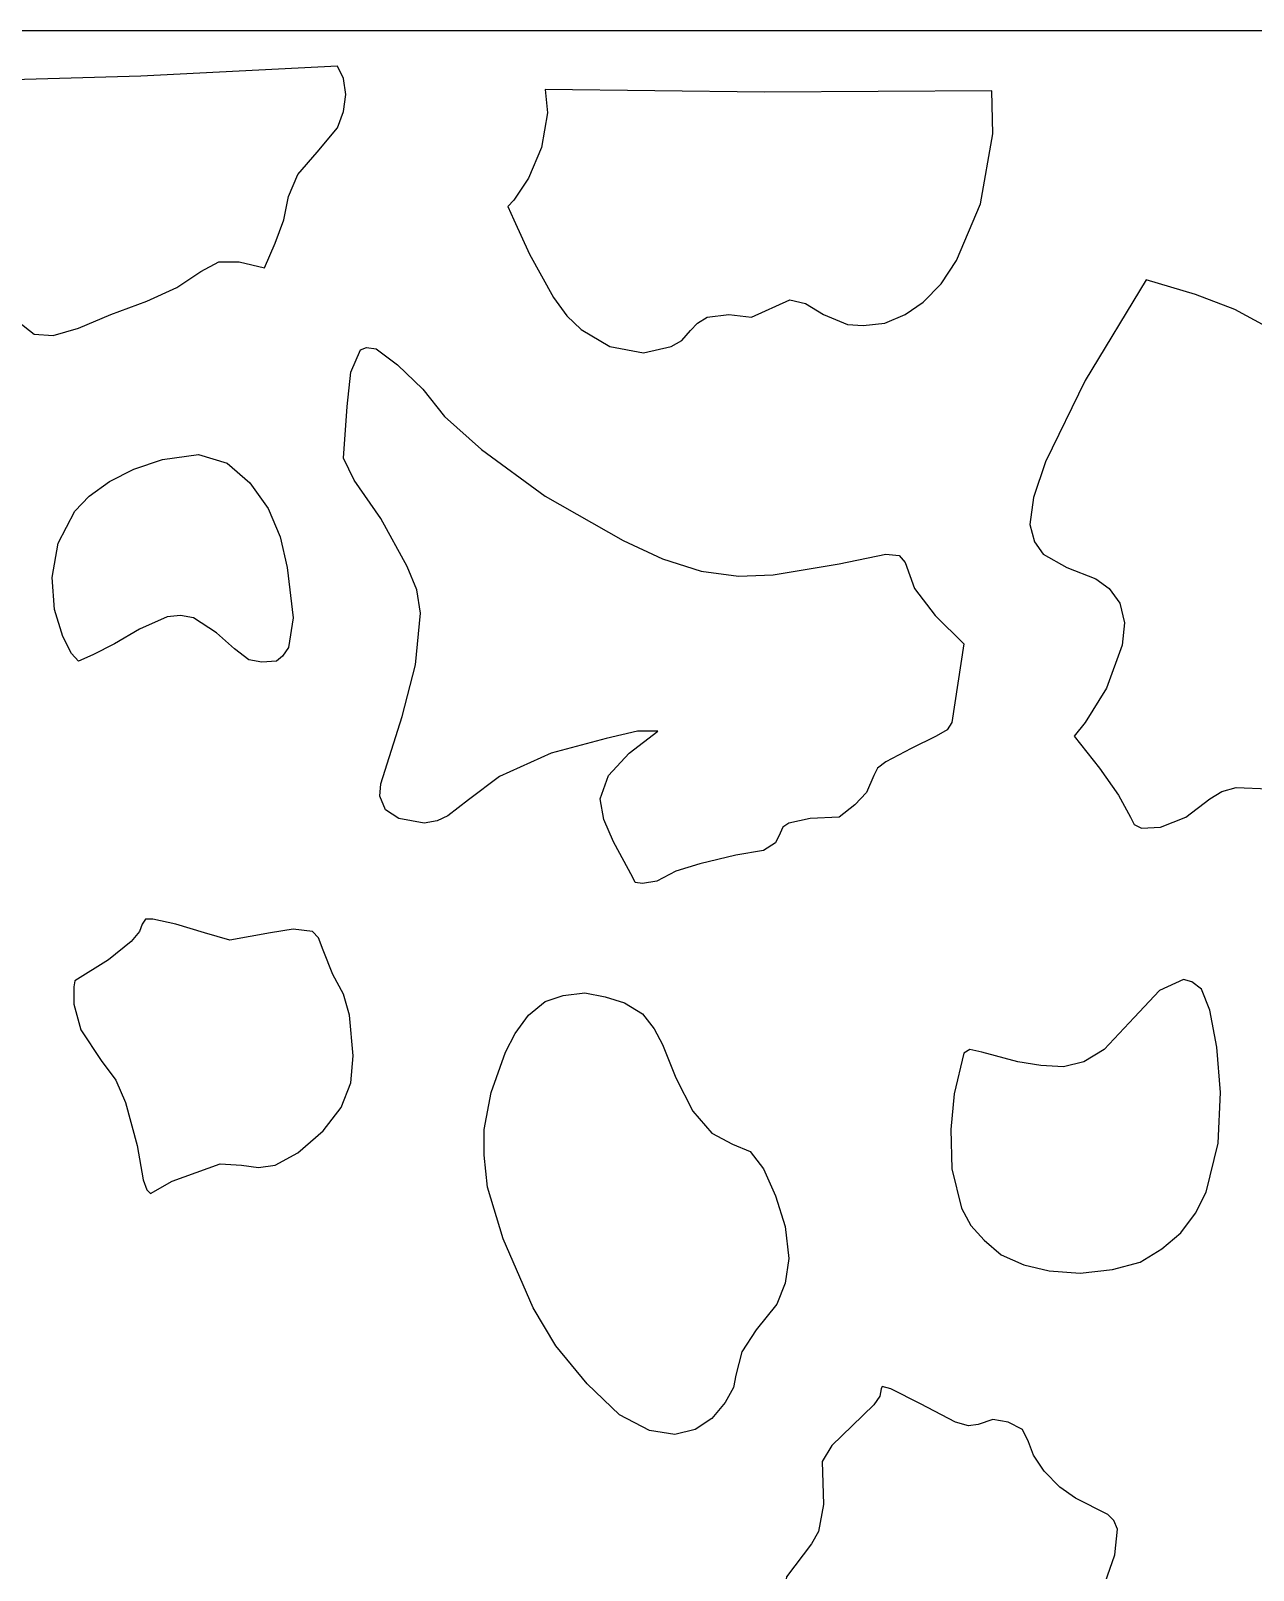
# Model space of a CAD drawing. Header units: centimetres. Extents: x -9.5 to 4.7, y -9.1 to 10.1.
# Drawn here: x 0.048 to 2.45, y 7.094 to 10.119 of the extents above; entities that cross this region are included whole.
import ezdxf

# ---------------------------------------------------------------- set-up
doc = ezdxf.new("R2010")
doc.units = ezdxf.units.CM
doc.header["$MEASUREMENT"] = 0
doc.layers.add('layer 1', color=7, linetype='Continuous')

msp = doc.modelspace()

# ---------------------------------------------------------------- linework, layer by layer
at = {"layer": 'layer 1', "color": 142}
for points, knots in [([(4.65826, -9.10151), (4.65826, -9.10151), (-1.74878, -9.10249), (-1.74878, -9.10249), (-1.74878, -9.10249), (-1.74878, -9.10249), (-1.74878, 10.11864), (-1.74878, 10.11864), (-1.74878, 10.11864), (-1.74878, 10.11864), (4.65826, 10.11864), (4.65826, 10.11864), (4.65826, 10.11864), (4.65826, 10.11864), (4.65826, -9.10151), (4.65826, -9.10151)], [0, 0, 0, 0, 0.2, 0.2, 0.2, 0.2, 0.4, 0.4, 0.4, 0.4, 0.6, 0.6, 0.6, 0.6, 1, 1, 1, 1]), ([(0.65102, 10.04913), (0.65102, 10.04913), (0.66276, 10.0249), (0.66276, 10.0249), (0.66276, 10.0249), (0.66276, 10.0249), (0.66739, 9.99339), (0.66739, 9.99339), (0.66739, 9.99339), (0.66739, 9.99339), (0.66276, 9.95972), (0.66276, 9.95972), (0.66276, 9.95972), (0.66276, 9.95972), (0.65102, 9.92821), (0.65102, 9.92821), (0.65102, 9.92821), (0.65102, 9.92821), (0.61079, 9.87996), (0.61079, 9.87996), (0.61079, 9.87996), (0.61079, 9.87996), (0.57306, 9.83643), (0.57306, 9.83643), (0.57306, 9.83643), (0.57306, 9.83643), (0.5542, 9.79291), (0.5542, 9.79291), (0.5542, 9.79291), (0.5542, 9.79291), (0.54494, 9.74702), (0.54494, 9.74702), (0.54494, 9.74702), (0.54494, 9.74702), (0.52821, 9.70114), (0.52821, 9.70114), (0.52821, 9.70114), (0.52821, 9.70114), (0.50721, 9.65289), (0.50721, 9.65289), (0.50721, 9.65289), (0.50721, 9.65289), (0.45774, 9.6649), (0.45774, 9.6649), (0.45774, 9.6649), (0.45774, 9.6649), (0.41751, 9.6649), (0.41751, 9.6649), (0.41751, 9.6649), (0.41751, 9.6649), (0.38228, 9.6456), (0.38228, 9.6456), (0.38228, 9.6456), (0.38228, 9.6456), (0.33494, 9.61409), (0.33494, 9.61409), (0.33494, 9.61409), (0.33494, 9.61409), (0.2762, 9.5875), (0.2762, 9.5875), (0.2762, 9.5875), (0.2762, 9.5875), (0.20537, 9.56092), (0.20537, 9.56092), (0.20537, 9.56092), (0.20537, 9.56092), (0.14166, 9.53433), (0.14166, 9.53433), (0.14166, 9.53433), (0.14166, 9.53433), (0.09218, 9.51995), (0.09218, 9.51995), (0.09218, 9.51995), (0.09218, 9.51995), (0.05445, 9.52232), (0.05445, 9.52232), (0.05445, 9.52232), (0.05445, 9.52232), (0.02384, 9.54654), (0.02384, 9.54654), (0.02384, 9.54654), (0.02384, 9.54654), (-0.00428, 9.58041), (-0.00428, 9.58041), (-0.00428, 9.58041), (-0.00428, 9.58041), (-0.02564, 9.61901), (-0.02564, 9.61901), (-0.02564, 9.61901), (-0.02564, 9.61901), (-0.03489, 9.65761), (-0.03489, 9.65761), (-0.03489, 9.65761), (-0.03489, 9.65761), (-0.05625, 10.01998), (-0.05625, 10.01998), (-0.05625, 10.01998), (-0.05625, 10.01998), (0.2641, 10.02963), (0.2641, 10.02963), (0.2641, 10.02963), (0.2641, 10.02963), (0.65102, 10.04913), (0.65102, 10.04913)], [0, 0, 0, 0, 0.037037, 0.037037, 0.037037, 0.037037, 0.0740741, 0.0740741, 0.0740741, 0.0740741, 0.1111111, 0.1111111, 0.1111111, 0.1111111, 0.1481481, 0.1481481, 0.1481481, 0.1481481, 0.1851852, 0.1851852, 0.1851852, 0.1851852, 0.2222222, 0.2222222, 0.2222222, 0.2222222, 0.2592593, 0.2592593, 0.2592593, 0.2592593, 0.2962963, 0.2962963, 0.2962963, 0.2962963, 0.3333333, 0.3333333, 0.3333333, 0.3333333, 0.3703704, 0.3703704, 0.3703704, 0.3703704, 0.4074074, 0.4074074, 0.4074074, 0.4074074, 0.4444444, 0.4444444, 0.4444444, 0.4444444, 0.4814815, 0.4814815, 0.4814815, 0.4814815, 0.5185185, 0.5185185, 0.5185185, 0.5185185, 0.5555556, 0.5555556, 0.5555556, 0.5555556, 0.5925926, 0.5925926, 0.5925926, 0.5925926, 0.6296296, 0.6296296, 0.6296296, 0.6296296, 0.6666667, 0.6666667, 0.6666667, 0.6666667, 0.7037037, 0.7037037, 0.7037037, 0.7037037, 0.7407407, 0.7407407, 0.7407407, 0.7407407, 0.7777778, 0.7777778, 0.7777778, 0.7777778, 0.8148148, 0.8148148, 0.8148148, 0.8148148, 0.8518519, 0.8518519, 0.8518519, 0.8518519, 0.8888889, 0.8888889, 0.8888889, 0.8888889, 0.9259259, 0.9259259, 0.9259259, 0.9259259, 1, 1, 1, 1]), ([(1.9367, 10.00088), (1.9367, 10.00088), (1.93812, 9.91619), (1.93812, 9.91619), (1.93812, 9.91619), (1.93812, 9.91619), (1.91427, 9.77853), (1.91427, 9.77853), (1.91427, 9.77853), (1.91427, 9.77853), (1.86729, 9.66726), (1.86729, 9.66726), (1.86729, 9.66726), (1.86729, 9.66726), (1.83667, 9.62138), (1.83667, 9.62138), (1.83667, 9.62138), (1.83667, 9.62138), (1.80144, 9.58514), (1.80144, 9.58514), (1.80144, 9.58514), (1.80144, 9.58514), (1.76584, 9.56092), (1.76584, 9.56092), (1.76584, 9.56092), (1.76584, 9.56092), (1.72598, 9.54418), (1.72598, 9.54418), (1.72598, 9.54418), (1.72598, 9.54418), (1.68326, 9.53925), (1.68326, 9.53925), (1.68326, 9.53925), (1.68326, 9.53925), (1.65265, 9.54162), (1.65265, 9.54162), (1.65265, 9.54162), (1.65265, 9.54162), (1.60567, 9.56092), (1.60567, 9.56092), (1.60567, 9.56092), (1.60567, 9.56092), (1.57043, 9.58278), (1.57043, 9.58278), (1.57043, 9.58278), (1.57043, 9.58278), (1.53946, 9.59006), (1.53946, 9.59006), (1.53946, 9.59006), (1.53946, 9.59006), (1.464, 9.55619), (1.464, 9.55619), (1.464, 9.55619), (1.464, 9.55619), (1.41951, 9.56092), (1.41951, 9.56092), (1.41951, 9.56092), (1.41951, 9.56092), (1.37679, 9.55619), (1.37679, 9.55619), (1.37679, 9.55619), (1.37679, 9.55619), (1.35793, 9.54418), (1.35793, 9.54418), (1.35793, 9.54418), (1.35793, 9.54418), (1.34404, 9.5296), (1.34404, 9.5296), (1.34404, 9.5296), (1.34404, 9.5296), (1.32731, 9.5103), (1.32731, 9.5103), (1.32731, 9.5103), (1.32731, 9.5103), (1.30631, 9.49809), (1.30631, 9.49809), (1.30631, 9.49809), (1.30631, 9.49809), (1.25185, 9.48608), (1.25185, 9.48608), (1.25185, 9.48608), (1.25185, 9.48608), (1.186, 9.49809), (1.186, 9.49809), (1.186, 9.49809), (1.186, 9.49809), (1.12941, 9.53197), (1.12941, 9.53197), (1.12941, 9.53197), (1.12941, 9.53197), (1.10129, 9.55855), (1.10129, 9.55855), (1.10129, 9.55855), (1.10129, 9.55855), (1.0753, 9.59479), (1.0753, 9.59479), (1.0753, 9.59479), (1.0753, 9.59479), (1.02796, 9.67947), (1.02796, 9.67947), (1.02796, 9.67947), (1.02796, 9.67947), (0.99735, 9.74702), (0.99735, 9.74702), (0.99735, 9.74702), (0.99735, 9.74702), (0.98561, 9.77361), (0.98561, 9.77361), (0.98561, 9.77361), (0.98561, 9.77361), (0.99735, 9.78562), (0.99735, 9.78562), (0.99735, 9.78562), (0.99735, 9.78562), (1.02583, 9.82915), (1.02583, 9.82915), (1.02583, 9.82915), (1.02583, 9.82915), (1.05181, 9.88961), (1.05181, 9.88961), (1.05181, 9.88961), (1.05181, 9.88961), (1.06356, 9.95716), (1.06356, 9.95716), (1.06356, 9.95716), (1.06356, 9.95716), (1.05858, 10.00304), (1.05858, 10.00304), (1.05858, 10.00304), (1.05858, 10.00304), (1.48963, 9.99792), (1.48963, 9.99792), (1.48963, 9.99792), (1.48963, 9.99792), (1.9367, 10.00088), (1.9367, 10.00088)], [0, 0, 0, 0, 0.0285714, 0.0285714, 0.0285714, 0.0285714, 0.0571429, 0.0571429, 0.0571429, 0.0571429, 0.0857143, 0.0857143, 0.0857143, 0.0857143, 0.1142857, 0.1142857, 0.1142857, 0.1142857, 0.1428571, 0.1428571, 0.1428571, 0.1428571, 0.1714286, 0.1714286, 0.1714286, 0.1714286, 0.2, 0.2, 0.2, 0.2, 0.2285714, 0.2285714, 0.2285714, 0.2285714, 0.2571429, 0.2571429, 0.2571429, 0.2571429, 0.2857143, 0.2857143, 0.2857143, 0.2857143, 0.3142857, 0.3142857, 0.3142857, 0.3142857, 0.3428571, 0.3428571, 0.3428571, 0.3428571, 0.3714286, 0.3714286, 0.3714286, 0.3714286, 0.4, 0.4, 0.4, 0.4, 0.4285714, 0.4285714, 0.4285714, 0.4285714, 0.4571429, 0.4571429, 0.4571429, 0.4571429, 0.4857143, 0.4857143, 0.4857143, 0.4857143, 0.5142857, 0.5142857, 0.5142857, 0.5142857, 0.5428571, 0.5428571, 0.5428571, 0.5428571, 0.5714286, 0.5714286, 0.5714286, 0.5714286, 0.6, 0.6, 0.6, 0.6, 0.6285714, 0.6285714, 0.6285714, 0.6285714, 0.6571429, 0.6571429, 0.6571429, 0.6571429, 0.6857143, 0.6857143, 0.6857143, 0.6857143, 0.7142857, 0.7142857, 0.7142857, 0.7142857, 0.7428571, 0.7428571, 0.7428571, 0.7428571, 0.7714286, 0.7714286, 0.7714286, 0.7714286, 0.8, 0.8, 0.8, 0.8, 0.8285714, 0.8285714, 0.8285714, 0.8285714, 0.8571429, 0.8571429, 0.8571429, 0.8571429, 0.8857143, 0.8857143, 0.8857143, 0.8857143, 0.9142857, 0.9142857, 0.9142857, 0.9142857, 0.9428571, 0.9428571, 0.9428571, 0.9428571, 1, 1, 1, 1]), ([(2.18799, 8.99374), (2.18799, 8.99374), (2.16664, 9.02269), (2.16664, 9.02269), (2.16664, 9.02269), (2.16664, 9.02269), (2.14065, 9.04199), (2.14065, 9.04199), (2.14065, 9.04199), (2.14065, 9.04199), (2.08406, 9.06385), (2.08406, 9.06385), (2.08406, 9.06385), (2.08406, 9.06385), (2.03707, 9.09043), (2.03707, 9.09043), (2.03707, 9.09043), (2.03707, 9.09043), (2.02034, 9.11446), (2.02034, 9.11446), (2.02034, 9.11446), (2.02034, 9.11446), (2.01109, 9.14833), (2.01109, 9.14833), (2.01109, 9.14833), (2.01109, 9.14833), (2.01821, 9.2015), (2.01821, 9.2015), (2.01821, 9.2015), (2.01821, 9.2015), (2.0417, 9.27161), (2.0417, 9.27161), (2.0417, 9.27161), (2.0417, 9.27161), (2.11965, 9.43113), (2.11965, 9.43113), (2.11965, 9.43113), (2.11965, 9.43113), (2.23961, 9.62925), (2.23961, 9.62925), (2.23961, 9.62925), (2.23961, 9.62925), (2.33642, 9.60011), (2.33642, 9.60011), (2.33642, 9.60011), (2.33642, 9.60011), (2.41402, 9.57116), (2.41402, 9.57116), (2.41402, 9.57116), (2.41402, 9.57116), (2.4756, 9.53728), (2.4756, 9.53728), (2.4756, 9.53728), (2.4756, 9.53728), (2.51333, 9.49868), (2.51333, 9.49868), (2.51333, 9.49868), (2.51333, 9.49868), (2.5532, 9.4528), (2.5532, 9.4528), (2.5532, 9.4528), (2.5532, 9.4528), (2.58167, 9.39234), (2.58167, 9.39234), (2.58167, 9.39234), (2.58167, 9.39234), (2.59093, 9.32479), (2.59093, 9.32479), (2.59093, 9.32479), (2.59093, 9.32479), (2.59093, 8.98881), (2.59093, 8.98881), (2.59093, 8.98881), (2.59093, 8.98881), (2.59093, 8.9189), (2.59093, 8.9189), (2.59093, 8.9189), (2.59093, 8.9189), (2.58381, 8.86573), (2.58381, 8.86573), (2.58381, 8.86573), (2.58381, 8.86573), (2.56494, 8.83185), (2.56494, 8.83185), (2.56494, 8.83185), (2.56494, 8.83185), (2.5532, 8.82457), (2.5532, 8.82457), (2.5532, 8.82457), (2.5532, 8.82457), (2.53682, 8.82457), (2.53682, 8.82457), (2.53682, 8.82457), (2.53682, 8.82457), (2.51084, 8.82949), (2.51084, 8.82949), (2.51084, 8.82949), (2.51084, 8.82949), (2.52009, 8.81748), (2.52009, 8.81748), (2.52009, 8.81748), (2.52009, 8.81748), (2.5297, 8.77868), (2.5297, 8.77868), (2.5297, 8.77868), (2.5297, 8.77868), (2.54857, 8.72807), (2.54857, 8.72807), (2.54857, 8.72807), (2.54857, 8.72807), (2.57669, 8.67726), (2.57669, 8.67726), (2.57669, 8.67726), (2.57669, 8.67726), (2.59804, 8.63373), (2.59804, 8.63373), (2.59804, 8.63373), (2.59804, 8.63373), (2.59555, 8.61916), (2.59555, 8.61916), (2.59555, 8.61916), (2.59555, 8.61916), (2.58167, 8.61443), (2.58167, 8.61443), (2.58167, 8.61443), (2.58167, 8.61443), (2.53682, 8.61916), (2.53682, 8.61916), (2.53682, 8.61916), (2.53682, 8.61916), (2.48023, 8.62901), (2.48023, 8.62901), (2.48023, 8.62901), (2.48023, 8.62901), (2.41651, 8.63137), (2.41651, 8.63137), (2.41651, 8.63137), (2.41651, 8.63137), (2.38839, 8.62408), (2.38839, 8.62408), (2.38839, 8.62408), (2.38839, 8.62408), (2.36454, 8.60951), (2.36454, 8.60951), (2.36454, 8.60951), (2.36454, 8.60951), (2.31756, 8.57327), (2.31756, 8.57327), (2.31756, 8.57327), (2.31756, 8.57327), (2.26808, 8.55397), (2.26808, 8.55397), (2.26808, 8.55397), (2.26808, 8.55397), (2.23035, 8.55161), (2.23035, 8.55161), (2.23035, 8.55161), (2.23035, 8.55161), (2.21611, 8.5589), (2.21611, 8.5589), (2.21611, 8.5589), (2.21611, 8.5589), (2.209, 8.57327), (2.209, 8.57327), (2.209, 8.57327), (2.209, 8.57327), (2.1855, 8.6168), (2.1855, 8.6168), (2.1855, 8.6168), (2.1855, 8.6168), (2.14777, 8.66997), (2.14777, 8.66997), (2.14777, 8.66997), (2.14777, 8.66997), (2.0983, 8.73279), (2.0983, 8.73279), (2.0983, 8.73279), (2.0983, 8.73279), (2.11965, 8.75938), (2.11965, 8.75938), (2.11965, 8.75938), (2.11965, 8.75938), (2.16201, 8.82713), (2.16201, 8.82713), (2.16201, 8.82713), (2.16201, 8.82713), (2.19262, 8.91161), (2.19262, 8.91161), (2.19262, 8.91161), (2.19262, 8.91161), (2.19725, 8.95514), (2.19725, 8.95514), (2.19725, 8.95514), (2.19725, 8.95514), (2.18799, 8.99374), (2.18799, 8.99374)], [0, 0, 0, 0, 0.02, 0.02, 0.02, 0.02, 0.04, 0.04, 0.04, 0.04, 0.06, 0.06, 0.06, 0.06, 0.08, 0.08, 0.08, 0.08, 0.1, 0.1, 0.1, 0.1, 0.12, 0.12, 0.12, 0.12, 0.14, 0.14, 0.14, 0.14, 0.16, 0.16, 0.16, 0.16, 0.18, 0.18, 0.18, 0.18, 0.2, 0.2, 0.2, 0.2, 0.22, 0.22, 0.22, 0.22, 0.24, 0.24, 0.24, 0.24, 0.26, 0.26, 0.26, 0.26, 0.28, 0.28, 0.28, 0.28, 0.3, 0.3, 0.3, 0.3, 0.32, 0.32, 0.32, 0.32, 0.34, 0.34, 0.34, 0.34, 0.36, 0.36, 0.36, 0.36, 0.38, 0.38, 0.38, 0.38, 0.4, 0.4, 0.4, 0.4, 0.42, 0.42, 0.42, 0.42, 0.44, 0.44, 0.44, 0.44, 0.46, 0.46, 0.46, 0.46, 0.48, 0.48, 0.48, 0.48, 0.5, 0.5, 0.5, 0.5, 0.52, 0.52, 0.52, 0.52, 0.54, 0.54, 0.54, 0.54, 0.56, 0.56, 0.56, 0.56, 0.58, 0.58, 0.58, 0.58, 0.6, 0.6, 0.6, 0.6, 0.62, 0.62, 0.62, 0.62, 0.64, 0.64, 0.64, 0.64, 0.66, 0.66, 0.66, 0.66, 0.68, 0.68, 0.68, 0.68, 0.7, 0.7, 0.7, 0.7, 0.72, 0.72, 0.72, 0.72, 0.74, 0.74, 0.74, 0.74, 0.76, 0.76, 0.76, 0.76, 0.78, 0.78, 0.78, 0.78, 0.8, 0.8, 0.8, 0.8, 0.82, 0.82, 0.82, 0.82, 0.84, 0.84, 0.84, 0.84, 0.86, 0.86, 0.86, 0.86, 0.88, 0.88, 0.88, 0.88, 0.9, 0.9, 0.9, 0.9, 0.92, 0.92, 0.92, 0.92, 0.94, 0.94, 0.94, 0.94, 0.96, 0.96, 0.96, 0.96, 1, 1, 1, 1]), ([(0.66276, 9.2789), (0.66276, 9.2789), (0.68376, 9.23538), (0.68376, 9.23538), (0.68376, 9.23538), (0.68376, 9.23538), (0.73573, 9.16054), (0.73573, 9.16054), (0.73573, 9.16054), (0.73573, 9.16054), (0.7877, 9.06621), (0.7877, 9.06621), (0.7877, 9.06621), (0.7877, 9.06621), (0.80656, 9.02032), (0.80656, 9.02032), (0.80656, 9.02032), (0.80656, 9.02032), (0.81368, 8.97444), (0.81368, 8.97444), (0.81368, 8.97444), (0.81368, 8.97444), (0.80407, 8.87301), (0.80407, 8.87301), (0.80407, 8.87301), (0.80407, 8.87301), (0.77809, 8.77139), (0.77809, 8.77139), (0.77809, 8.77139), (0.77809, 8.77139), (0.73573, 8.63866), (0.73573, 8.63866), (0.73573, 8.63866), (0.73573, 8.63866), (0.7336, 8.61443), (0.7336, 8.61443), (0.7336, 8.61443), (0.7336, 8.61443), (0.74534, 8.58785), (0.74534, 8.58785), (0.74534, 8.58785), (0.74534, 8.58785), (0.77097, 8.57091), (0.77097, 8.57091), (0.77097, 8.57091), (0.77097, 8.57091), (0.8208, 8.56126), (0.8208, 8.56126), (0.8208, 8.56126), (0.8208, 8.56126), (0.84643, 8.56618), (0.84643, 8.56618), (0.84643, 8.56618), (0.84643, 8.56618), (0.86779, 8.57583), (0.86779, 8.57583), (0.86779, 8.57583), (0.86779, 8.57583), (0.90801, 8.60715), (0.90801, 8.60715), (0.90801, 8.60715), (0.90801, 8.60715), (0.96923, 8.65303), (0.96923, 8.65303), (0.96923, 8.65303), (0.96923, 8.65303), (1.07068, 8.69892), (1.07068, 8.69892), (1.07068, 8.69892), (1.07068, 8.69892), (1.17889, 8.72807), (1.17889, 8.72807), (1.17889, 8.72807), (1.17889, 8.72807), (1.24011, 8.74244), (1.24011, 8.74244), (1.24011, 8.74244), (1.24011, 8.74244), (1.28033, 8.74244), (1.28033, 8.74244), (1.28033, 8.74244), (1.28033, 8.74244), (1.22373, 8.69892), (1.22373, 8.69892), (1.22373, 8.69892), (1.22373, 8.69892), (1.18351, 8.6554), (1.18351, 8.6554), (1.18351, 8.6554), (1.18351, 8.6554), (1.16714, 8.60951), (1.16714, 8.60951), (1.16714, 8.60951), (1.16714, 8.60951), (1.17426, 8.56855), (1.17426, 8.56855), (1.17426, 8.56855), (1.17426, 8.56855), (1.19312, 8.52502), (1.19312, 8.52502), (1.19312, 8.52502), (1.19312, 8.52502), (1.23085, 8.45491), (1.23085, 8.45491), (1.23085, 8.45491), (1.23085, 8.45491), (1.23548, 8.44526), (1.23548, 8.44526), (1.23548, 8.44526), (1.23548, 8.44526), (1.24972, 8.4429), (1.24972, 8.4429), (1.24972, 8.4429), (1.24972, 8.4429), (1.27784, 8.44763), (1.27784, 8.44763), (1.27784, 8.44763), (1.27784, 8.44763), (1.31557, 8.46712), (1.31557, 8.46712), (1.31557, 8.46712), (1.31557, 8.46712), (1.36291, 8.4815), (1.36291, 8.4815), (1.36291, 8.4815), (1.36291, 8.4815), (1.43339, 8.49844), (1.43339, 8.49844), (1.43339, 8.49844), (1.43339, 8.49844), (1.48785, 8.50809), (1.48785, 8.50809), (1.48785, 8.50809), (1.48785, 8.50809), (1.51134, 8.52266), (1.51134, 8.52266), (1.51134, 8.52266), (1.51134, 8.52266), (1.52059, 8.54196), (1.52059, 8.54196), (1.52059, 8.54196), (1.52059, 8.54196), (1.52558, 8.55397), (1.52558, 8.55397), (1.52558, 8.55397), (1.52558, 8.55397), (1.53732, 8.56126), (1.53732, 8.56126), (1.53732, 8.56126), (1.53732, 8.56126), (1.57968, 8.57091), (1.57968, 8.57091), (1.57968, 8.57091), (1.57968, 8.57091), (1.63628, 8.57327), (1.63628, 8.57327), (1.63628, 8.57327), (1.63628, 8.57327), (1.66689, 8.5975), (1.66689, 8.5975), (1.66689, 8.5975), (1.66689, 8.5975), (1.69038, 8.62172), (1.69038, 8.62172), (1.69038, 8.62172), (1.69038, 8.62172), (1.70462, 8.6554), (1.70462, 8.6554), (1.70462, 8.6554), (1.70462, 8.6554), (1.71174, 8.66997), (1.71174, 8.66997), (1.71174, 8.66997), (1.71174, 8.66997), (1.72811, 8.68198), (1.72811, 8.68198), (1.72811, 8.68198), (1.72811, 8.68198), (1.77759, 8.70857), (1.77759, 8.70857), (1.77759, 8.70857), (1.77759, 8.70857), (1.82706, 8.73279), (1.82706, 8.73279), (1.82706, 8.73279), (1.82706, 8.73279), (1.84842, 8.74481), (1.84842, 8.74481), (1.84842, 8.74481), (1.84842, 8.74481), (1.85768, 8.75938), (1.85768, 8.75938), (1.85768, 8.75938), (1.85768, 8.75938), (1.88152, 8.91398), (1.88152, 8.91398), (1.88152, 8.91398), (1.88152, 8.91398), (1.82493, 8.96951), (1.82493, 8.96951), (1.82493, 8.96951), (1.82493, 8.96951), (1.78471, 9.02269), (1.78471, 9.02269), (1.78471, 9.02269), (1.78471, 9.02269), (1.76584, 9.0735), (1.76584, 9.0735), (1.76584, 9.0735), (1.76584, 9.0735), (1.7541, 9.08787), (1.7541, 9.08787), (1.7541, 9.08787), (1.7541, 9.08787), (1.72811, 9.09043), (1.72811, 9.09043), (1.72811, 9.09043), (1.72811, 9.09043), (1.63628, 9.07113), (1.63628, 9.07113), (1.63628, 9.07113), (1.63628, 9.07113), (1.50671, 9.04927), (1.50671, 9.04927), (1.50671, 9.04927), (1.50671, 9.04927), (1.43837, 9.04691), (1.43837, 9.04691), (1.43837, 9.04691), (1.43837, 9.04691), (1.36505, 9.05656), (1.36505, 9.05656), (1.36505, 9.05656), (1.36505, 9.05656), (1.28958, 9.08078), (1.28958, 9.08078), (1.28958, 9.08078), (1.28958, 9.08078), (1.21199, 9.11702), (1.21199, 9.11702), (1.21199, 9.11702), (1.21199, 9.11702), (1.05858, 9.20387), (1.05858, 9.20387), (1.05858, 9.20387), (1.05858, 9.20387), (0.93364, 9.29584), (0.93364, 9.29584), (0.93364, 9.29584), (0.93364, 9.29584), (0.86067, 9.36102), (0.86067, 9.36102), (0.86067, 9.36102), (0.86067, 9.36102), (0.81831, 9.4142), (0.81831, 9.4142), (0.81831, 9.4142), (0.81831, 9.4142), (0.76883, 9.46245), (0.76883, 9.46245), (0.76883, 9.46245), (0.76883, 9.46245), (0.72648, 9.49396), (0.72648, 9.49396), (0.72648, 9.49396), (0.72648, 9.49396), (0.70761, 9.49632), (0.70761, 9.49632), (0.70761, 9.49632), (0.70761, 9.49632), (0.69587, 9.4914), (0.69587, 9.4914), (0.69587, 9.4914), (0.69587, 9.4914), (0.677, 9.44787), (0.677, 9.44787), (0.677, 9.44787), (0.677, 9.44787), (0.66988, 9.38032), (0.66988, 9.38032), (0.66988, 9.38032), (0.66988, 9.38032), (0.66276, 9.2789), (0.66276, 9.2789)], [0, 0, 0, 0, 0.0138889, 0.0138889, 0.0138889, 0.0138889, 0.0277778, 0.0277778, 0.0277778, 0.0277778, 0.0416667, 0.0416667, 0.0416667, 0.0416667, 0.0555556, 0.0555556, 0.0555556, 0.0555556, 0.0694444, 0.0694444, 0.0694444, 0.0694444, 0.0833333, 0.0833333, 0.0833333, 0.0833333, 0.0972222, 0.0972222, 0.0972222, 0.0972222, 0.1111111, 0.1111111, 0.1111111, 0.1111111, 0.125, 0.125, 0.125, 0.125, 0.1388889, 0.1388889, 0.1388889, 0.1388889, 0.1527778, 0.1527778, 0.1527778, 0.1527778, 0.1666667, 0.1666667, 0.1666667, 0.1666667, 0.1805556, 0.1805556, 0.1805556, 0.1805556, 0.1944444, 0.1944444, 0.1944444, 0.1944444, 0.2083333, 0.2083333, 0.2083333, 0.2083333, 0.2222222, 0.2222222, 0.2222222, 0.2222222, 0.2361111, 0.2361111, 0.2361111, 0.2361111, 0.25, 0.25, 0.25, 0.25, 0.2638889, 0.2638889, 0.2638889, 0.2638889, 0.2777778, 0.2777778, 0.2777778, 0.2777778, 0.2916667, 0.2916667, 0.2916667, 0.2916667, 0.3055556, 0.3055556, 0.3055556, 0.3055556, 0.3194444, 0.3194444, 0.3194444, 0.3194444, 0.3333333, 0.3333333, 0.3333333, 0.3333333, 0.3472222, 0.3472222, 0.3472222, 0.3472222, 0.3611111, 0.3611111, 0.3611111, 0.3611111, 0.375, 0.375, 0.375, 0.375, 0.3888889, 0.3888889, 0.3888889, 0.3888889, 0.4027778, 0.4027778, 0.4027778, 0.4027778, 0.4166667, 0.4166667, 0.4166667, 0.4166667, 0.4305556, 0.4305556, 0.4305556, 0.4305556, 0.4444444, 0.4444444, 0.4444444, 0.4444444, 0.4583333, 0.4583333, 0.4583333, 0.4583333, 0.4722222, 0.4722222, 0.4722222, 0.4722222, 0.4861111, 0.4861111, 0.4861111, 0.4861111, 0.5, 0.5, 0.5, 0.5, 0.5138889, 0.5138889, 0.5138889, 0.5138889, 0.5277778, 0.5277778, 0.5277778, 0.5277778, 0.5416667, 0.5416667, 0.5416667, 0.5416667, 0.5555556, 0.5555556, 0.5555556, 0.5555556, 0.5694444, 0.5694444, 0.5694444, 0.5694444, 0.5833333, 0.5833333, 0.5833333, 0.5833333, 0.5972222, 0.5972222, 0.5972222, 0.5972222, 0.6111111, 0.6111111, 0.6111111, 0.6111111, 0.625, 0.625, 0.625, 0.625, 0.6388889, 0.6388889, 0.6388889, 0.6388889, 0.6527778, 0.6527778, 0.6527778, 0.6527778, 0.6666667, 0.6666667, 0.6666667, 0.6666667, 0.6805556, 0.6805556, 0.6805556, 0.6805556, 0.6944444, 0.6944444, 0.6944444, 0.6944444, 0.7083333, 0.7083333, 0.7083333, 0.7083333, 0.7222222, 0.7222222, 0.7222222, 0.7222222, 0.7361111, 0.7361111, 0.7361111, 0.7361111, 0.75, 0.75, 0.75, 0.75, 0.7638889, 0.7638889, 0.7638889, 0.7638889, 0.7777778, 0.7777778, 0.7777778, 0.7777778, 0.7916667, 0.7916667, 0.7916667, 0.7916667, 0.8055556, 0.8055556, 0.8055556, 0.8055556, 0.8194444, 0.8194444, 0.8194444, 0.8194444, 0.8333333, 0.8333333, 0.8333333, 0.8333333, 0.8472222, 0.8472222, 0.8472222, 0.8472222, 0.8611111, 0.8611111, 0.8611111, 0.8611111, 0.875, 0.875, 0.875, 0.875, 0.8888889, 0.8888889, 0.8888889, 0.8888889, 0.9027778, 0.9027778, 0.9027778, 0.9027778, 0.9166667, 0.9166667, 0.9166667, 0.9166667, 0.9305556, 0.9305556, 0.9305556, 0.9305556, 0.9444444, 0.9444444, 0.9444444, 0.9444444, 0.9583333, 0.9583333, 0.9583333, 0.9583333, 0.9722222, 0.9722222, 0.9722222, 0.9722222, 1, 1, 1, 1]), ([(0.14166, 8.8801), (0.14166, 8.8801), (0.17013, 8.89231), (0.17013, 8.89231), (0.17013, 8.89231), (0.17013, 8.89231), (0.21249, 8.91398), (0.21249, 8.91398), (0.21249, 8.91398), (0.21249, 8.91398), (0.26197, 8.94293), (0.26197, 8.94293), (0.26197, 8.94293), (0.26197, 8.94293), (0.31607, 8.96715), (0.31607, 8.96715), (0.31607, 8.96715), (0.31607, 8.96715), (0.34205, 8.96951), (0.34205, 8.96951), (0.34205, 8.96951), (0.34205, 8.96951), (0.36804, 8.96479), (0.36804, 8.96479), (0.36804, 8.96479), (0.36804, 8.96479), (0.41289, 8.93584), (0.41289, 8.93584), (0.41289, 8.93584), (0.41289, 8.93584), (0.44813, 8.90433), (0.44813, 8.90433), (0.44813, 8.90433), (0.44813, 8.90433), (0.4766, 8.88266), (0.4766, 8.88266), (0.4766, 8.88266), (0.4766, 8.88266), (0.50223, 8.87774), (0.50223, 8.87774), (0.50223, 8.87774), (0.50223, 8.87774), (0.53071, 8.8801), (0.53071, 8.8801), (0.53071, 8.8801), (0.53071, 8.8801), (0.54245, 8.88975), (0.54245, 8.88975), (0.54245, 8.88975), (0.54245, 8.88975), (0.5542, 8.90669), (0.5542, 8.90669), (0.5542, 8.90669), (0.5542, 8.90669), (0.56381, 8.96479), (0.56381, 8.96479), (0.56381, 8.96479), (0.56381, 8.96479), (0.55206, 9.06385), (0.55206, 9.06385), (0.55206, 9.06385), (0.55206, 9.06385), (0.53782, 9.12431), (0.53782, 9.12431), (0.53782, 9.12431), (0.53782, 9.12431), (0.51433, 9.17984), (0.51433, 9.17984), (0.51433, 9.17984), (0.51433, 9.17984), (0.47874, 9.23045), (0.47874, 9.23045), (0.47874, 9.23045), (0.47874, 9.23045), (0.43389, 9.26925), (0.43389, 9.26925), (0.43389, 9.26925), (0.43389, 9.26925), (0.37765, 9.28599), (0.37765, 9.28599), (0.37765, 9.28599), (0.37765, 9.28599), (0.30682, 9.27634), (0.30682, 9.27634), (0.30682, 9.27634), (0.30682, 9.27634), (0.25022, 9.25704), (0.25022, 9.25704), (0.25022, 9.25704), (0.25022, 9.25704), (0.20288, 9.23301), (0.20288, 9.23301), (0.20288, 9.23301), (0.20288, 9.23301), (0.16301, 9.20387), (0.16301, 9.20387), (0.16301, 9.20387), (0.16301, 9.20387), (0.13454, 9.17492), (0.13454, 9.17492), (0.13454, 9.17492), (0.13454, 9.17492), (0.10179, 9.11209), (0.10179, 9.11209), (0.10179, 9.11209), (0.10179, 9.11209), (0.09004, 9.04455), (0.09004, 9.04455), (0.09004, 9.04455), (0.09004, 9.04455), (0.09467, 8.98172), (0.09467, 8.98172), (0.09467, 8.98172), (0.09467, 8.98172), (0.11104, 8.92855), (0.11104, 8.92855), (0.11104, 8.92855), (0.11104, 8.92855), (0.12777, 8.89468), (0.12777, 8.89468), (0.12777, 8.89468), (0.12777, 8.89468), (0.14166, 8.8801), (0.14166, 8.8801)], [0, 0, 0, 0, 0.03125, 0.03125, 0.03125, 0.03125, 0.0625, 0.0625, 0.0625, 0.0625, 0.09375, 0.09375, 0.09375, 0.09375, 0.125, 0.125, 0.125, 0.125, 0.15625, 0.15625, 0.15625, 0.15625, 0.1875, 0.1875, 0.1875, 0.1875, 0.21875, 0.21875, 0.21875, 0.21875, 0.25, 0.25, 0.25, 0.25, 0.28125, 0.28125, 0.28125, 0.28125, 0.3125, 0.3125, 0.3125, 0.3125, 0.34375, 0.34375, 0.34375, 0.34375, 0.375, 0.375, 0.375, 0.375, 0.40625, 0.40625, 0.40625, 0.40625, 0.4375, 0.4375, 0.4375, 0.4375, 0.46875, 0.46875, 0.46875, 0.46875, 0.5, 0.5, 0.5, 0.5, 0.53125, 0.53125, 0.53125, 0.53125, 0.5625, 0.5625, 0.5625, 0.5625, 0.59375, 0.59375, 0.59375, 0.59375, 0.625, 0.625, 0.625, 0.625, 0.65625, 0.65625, 0.65625, 0.65625, 0.6875, 0.6875, 0.6875, 0.6875, 0.71875, 0.71875, 0.71875, 0.71875, 0.75, 0.75, 0.75, 0.75, 0.78125, 0.78125, 0.78125, 0.78125, 0.8125, 0.8125, 0.8125, 0.8125, 0.84375, 0.84375, 0.84375, 0.84375, 0.875, 0.875, 0.875, 0.875, 0.90625, 0.90625, 0.90625, 0.90625, 0.9375, 0.9375, 0.9375, 0.9375, 1, 1, 1, 1]), ([(0.28332, 7.83397), (0.28332, 7.83397), (0.2762, 7.84126), (0.2762, 7.84126), (0.2762, 7.84126), (0.2762, 7.84126), (0.26909, 7.86055), (0.26909, 7.86055), (0.26909, 7.86055), (0.26909, 7.86055), (0.25734, 7.9283), (0.25734, 7.9283), (0.25734, 7.9283), (0.25734, 7.9283), (0.23385, 8.01279), (0.23385, 8.01279), (0.23385, 8.01279), (0.23385, 8.01279), (0.21498, 8.05631), (0.21498, 8.05631), (0.21498, 8.05631), (0.21498, 8.05631), (0.18651, 8.09491), (0.18651, 8.09491), (0.18651, 8.09491), (0.18651, 8.09491), (0.14664, 8.15537), (0.14664, 8.15537), (0.14664, 8.15537), (0.14664, 8.15537), (0.1324, 8.20618), (0.1324, 8.20618), (0.1324, 8.20618), (0.1324, 8.20618), (0.1324, 8.23986), (0.1324, 8.23986), (0.1324, 8.23986), (0.1324, 8.23986), (0.13454, 8.25207), (0.13454, 8.25207), (0.13454, 8.25207), (0.13454, 8.25207), (0.20074, 8.29303), (0.20074, 8.29303), (0.20074, 8.29303), (0.20074, 8.29303), (0.24559, 8.32927), (0.24559, 8.32927), (0.24559, 8.32927), (0.24559, 8.32927), (0.26197, 8.34857), (0.26197, 8.34857), (0.26197, 8.34857), (0.26197, 8.34857), (0.26659, 8.36314), (0.26659, 8.36314), (0.26659, 8.36314), (0.26659, 8.36314), (0.27371, 8.37279), (0.27371, 8.37279), (0.27371, 8.37279), (0.27371, 8.37279), (0.28795, 8.37279), (0.28795, 8.37279), (0.28795, 8.37279), (0.28795, 8.37279), (0.3328, 8.36314), (0.3328, 8.36314), (0.3328, 8.36314), (0.3328, 8.36314), (0.3894, 8.3462), (0.3894, 8.3462), (0.3894, 8.3462), (0.3894, 8.3462), (0.43887, 8.33183), (0.43887, 8.33183), (0.43887, 8.33183), (0.43887, 8.33183), (0.51896, 8.3462), (0.51896, 8.3462), (0.51896, 8.3462), (0.51896, 8.3462), (0.56381, 8.35349), (0.56381, 8.35349), (0.56381, 8.35349), (0.56381, 8.35349), (0.60154, 8.34857), (0.60154, 8.34857), (0.60154, 8.34857), (0.60154, 8.34857), (0.61329, 8.33655), (0.61329, 8.33655), (0.61329, 8.33655), (0.61329, 8.33655), (0.62254, 8.31233), (0.62254, 8.31233), (0.62254, 8.31233), (0.62254, 8.31233), (0.64141, 8.26408), (0.64141, 8.26408), (0.64141, 8.26408), (0.64141, 8.26408), (0.66276, 8.22548), (0.66276, 8.22548), (0.66276, 8.22548), (0.66276, 8.22548), (0.67451, 8.18432), (0.67451, 8.18432), (0.67451, 8.18432), (0.67451, 8.18432), (0.68163, 8.10456), (0.68163, 8.10456), (0.68163, 8.10456), (0.68163, 8.10456), (0.677, 8.05139), (0.677, 8.05139), (0.677, 8.05139), (0.677, 8.05139), (0.65813, 8.00314), (0.65813, 8.00314), (0.65813, 8.00314), (0.65813, 8.00314), (0.62254, 7.95725), (0.62254, 7.95725), (0.62254, 7.95725), (0.62254, 7.95725), (0.57306, 7.91373), (0.57306, 7.91373), (0.57306, 7.91373), (0.57306, 7.91373), (0.52821, 7.8897), (0.52821, 7.8897), (0.52821, 7.8897), (0.52821, 7.8897), (0.49547, 7.88478), (0.49547, 7.88478), (0.49547, 7.88478), (0.49547, 7.88478), (0.46236, 7.8897), (0.46236, 7.8897), (0.46236, 7.8897), (0.46236, 7.8897), (0.42001, 7.89206), (0.42001, 7.89206), (0.42001, 7.89206), (0.42001, 7.89206), (0.32568, 7.85819), (0.32568, 7.85819), (0.32568, 7.85819), (0.32568, 7.85819), (0.28332, 7.83397), (0.28332, 7.83397)], [0, 0, 0, 0, 0.025641, 0.025641, 0.025641, 0.025641, 0.0512821, 0.0512821, 0.0512821, 0.0512821, 0.0769231, 0.0769231, 0.0769231, 0.0769231, 0.1025641, 0.1025641, 0.1025641, 0.1025641, 0.1282051, 0.1282051, 0.1282051, 0.1282051, 0.1538462, 0.1538462, 0.1538462, 0.1538462, 0.1794872, 0.1794872, 0.1794872, 0.1794872, 0.2051282, 0.2051282, 0.2051282, 0.2051282, 0.2307692, 0.2307692, 0.2307692, 0.2307692, 0.2564103, 0.2564103, 0.2564103, 0.2564103, 0.2820513, 0.2820513, 0.2820513, 0.2820513, 0.3076923, 0.3076923, 0.3076923, 0.3076923, 0.3333333, 0.3333333, 0.3333333, 0.3333333, 0.3589744, 0.3589744, 0.3589744, 0.3589744, 0.3846154, 0.3846154, 0.3846154, 0.3846154, 0.4102564, 0.4102564, 0.4102564, 0.4102564, 0.4358974, 0.4358974, 0.4358974, 0.4358974, 0.4615385, 0.4615385, 0.4615385, 0.4615385, 0.4871795, 0.4871795, 0.4871795, 0.4871795, 0.5128205, 0.5128205, 0.5128205, 0.5128205, 0.5384615, 0.5384615, 0.5384615, 0.5384615, 0.5641026, 0.5641026, 0.5641026, 0.5641026, 0.5897436, 0.5897436, 0.5897436, 0.5897436, 0.6153846, 0.6153846, 0.6153846, 0.6153846, 0.6410256, 0.6410256, 0.6410256, 0.6410256, 0.6666667, 0.6666667, 0.6666667, 0.6666667, 0.6923077, 0.6923077, 0.6923077, 0.6923077, 0.7179487, 0.7179487, 0.7179487, 0.7179487, 0.7435897, 0.7435897, 0.7435897, 0.7435897, 0.7692308, 0.7692308, 0.7692308, 0.7692308, 0.7948718, 0.7948718, 0.7948718, 0.7948718, 0.8205128, 0.8205128, 0.8205128, 0.8205128, 0.8461538, 0.8461538, 0.8461538, 0.8461538, 0.8717949, 0.8717949, 0.8717949, 0.8717949, 0.8974359, 0.8974359, 0.8974359, 0.8974359, 0.9230769, 0.9230769, 0.9230769, 0.9230769, 0.9487179, 0.9487179, 0.9487179, 0.9487179, 1, 1, 1, 1]), ([(1.88152, 8.10948), (1.88152, 8.10948), (1.89327, 8.11677), (1.89327, 8.11677), (1.89327, 8.11677), (1.89327, 8.11677), (1.91676, 8.11185), (1.91676, 8.11185), (1.91676, 8.11185), (1.91676, 8.11185), (1.9876, 8.09255), (1.9876, 8.09255), (1.9876, 8.09255), (1.9876, 8.09255), (2.03245, 8.08526), (2.03245, 8.08526), (2.03245, 8.08526), (2.03245, 8.08526), (2.07694, 8.0829), (2.07694, 8.0829), (2.07694, 8.0829), (2.07694, 8.0829), (2.11716, 8.09255), (2.11716, 8.09255), (2.11716, 8.09255), (2.11716, 8.09255), (2.15738, 8.11677), (2.15738, 8.11677), (2.15738, 8.11677), (2.15738, 8.11677), (2.21611, 8.17959), (2.21611, 8.17959), (2.21611, 8.17959), (2.21611, 8.17959), (2.26559, 8.23277), (2.26559, 8.23277), (2.26559, 8.23277), (2.26559, 8.23277), (2.31293, 8.25443), (2.31293, 8.25443), (2.31293, 8.25443), (2.31293, 8.25443), (2.32931, 8.24951), (2.32931, 8.24951), (2.32931, 8.24951), (2.32931, 8.24951), (2.34817, 8.23513), (2.34817, 8.23513), (2.34817, 8.23513), (2.34817, 8.23513), (2.36454, 8.19397), (2.36454, 8.19397), (2.36454, 8.19397), (2.36454, 8.19397), (2.37878, 8.1215), (2.37878, 8.1215), (2.37878, 8.1215), (2.37878, 8.1215), (2.3859, 8.03209), (2.3859, 8.03209), (2.3859, 8.03209), (2.3859, 8.03209), (2.38127, 7.93303), (2.38127, 7.93303), (2.38127, 7.93303), (2.38127, 7.93303), (2.35742, 7.83653), (2.35742, 7.83653), (2.35742, 7.83653), (2.35742, 7.83653), (2.33642, 7.79537), (2.33642, 7.79537), (2.33642, 7.79537), (2.33642, 7.79537), (2.30795, 7.75677), (2.30795, 7.75677), (2.30795, 7.75677), (2.30795, 7.75677), (2.27022, 7.72526), (2.27022, 7.72526), (2.27022, 7.72526), (2.27022, 7.72526), (2.22786, 7.69867), (2.22786, 7.69867), (2.22786, 7.69867), (2.22786, 7.69867), (2.17376, 7.6843), (2.17376, 7.6843), (2.17376, 7.6843), (2.17376, 7.6843), (2.11004, 7.67701), (2.11004, 7.67701), (2.11004, 7.67701), (2.11004, 7.67701), (2.04882, 7.68174), (2.04882, 7.68174), (2.04882, 7.68174), (2.04882, 7.68174), (1.99934, 7.69395), (1.99934, 7.69395), (1.99934, 7.69395), (1.99934, 7.69395), (1.95449, 7.71325), (1.95449, 7.71325), (1.95449, 7.71325), (1.95449, 7.71325), (1.92139, 7.74219), (1.92139, 7.74219), (1.92139, 7.74219), (1.92139, 7.74219), (1.89541, 7.77115), (1.89541, 7.77115), (1.89541, 7.77115), (1.89541, 7.77115), (1.87654, 7.80502), (1.87654, 7.80502), (1.87654, 7.80502), (1.87654, 7.80502), (1.85768, 7.88242), (1.85768, 7.88242), (1.85768, 7.88242), (1.85768, 7.88242), (1.85554, 7.95961), (1.85554, 7.95961), (1.85554, 7.95961), (1.85554, 7.95961), (1.86266, 8.02972), (1.86266, 8.02972), (1.86266, 8.02972), (1.86266, 8.02972), (1.88152, 8.10948), (1.88152, 8.10948)], [0, 0, 0, 0, 0.0294118, 0.0294118, 0.0294118, 0.0294118, 0.0588235, 0.0588235, 0.0588235, 0.0588235, 0.0882353, 0.0882353, 0.0882353, 0.0882353, 0.1176471, 0.1176471, 0.1176471, 0.1176471, 0.1470588, 0.1470588, 0.1470588, 0.1470588, 0.1764706, 0.1764706, 0.1764706, 0.1764706, 0.2058824, 0.2058824, 0.2058824, 0.2058824, 0.2352941, 0.2352941, 0.2352941, 0.2352941, 0.2647059, 0.2647059, 0.2647059, 0.2647059, 0.2941176, 0.2941176, 0.2941176, 0.2941176, 0.3235294, 0.3235294, 0.3235294, 0.3235294, 0.3529412, 0.3529412, 0.3529412, 0.3529412, 0.3823529, 0.3823529, 0.3823529, 0.3823529, 0.4117647, 0.4117647, 0.4117647, 0.4117647, 0.4411765, 0.4411765, 0.4411765, 0.4411765, 0.4705882, 0.4705882, 0.4705882, 0.4705882, 0.5, 0.5, 0.5, 0.5, 0.5294118, 0.5294118, 0.5294118, 0.5294118, 0.5588235, 0.5588235, 0.5588235, 0.5588235, 0.5882353, 0.5882353, 0.5882353, 0.5882353, 0.6176471, 0.6176471, 0.6176471, 0.6176471, 0.6470588, 0.6470588, 0.6470588, 0.6470588, 0.6764706, 0.6764706, 0.6764706, 0.6764706, 0.7058824, 0.7058824, 0.7058824, 0.7058824, 0.7352941, 0.7352941, 0.7352941, 0.7352941, 0.7647059, 0.7647059, 0.7647059, 0.7647059, 0.7941176, 0.7941176, 0.7941176, 0.7941176, 0.8235294, 0.8235294, 0.8235294, 0.8235294, 0.8529412, 0.8529412, 0.8529412, 0.8529412, 0.8823529, 0.8823529, 0.8823529, 0.8823529, 0.9117647, 0.9117647, 0.9117647, 0.9117647, 0.9411765, 0.9411765, 0.9411765, 0.9411765, 1, 1, 1, 1]), ([(0.93862, 7.909), (0.93862, 7.909), (0.94574, 7.84618), (0.94574, 7.84618), (0.94574, 7.84618), (0.94574, 7.84618), (0.97635, 7.74456), (0.97635, 7.74456), (0.97635, 7.74456), (0.97635, 7.74456), (1.03508, 7.60926), (1.03508, 7.60926), (1.03508, 7.60926), (1.03508, 7.60926), (1.07993, 7.53443), (1.07993, 7.53443), (1.07993, 7.53443), (1.07993, 7.53443), (1.14115, 7.45959), (1.14115, 7.45959), (1.14115, 7.45959), (1.14115, 7.45959), (1.20487, 7.39913), (1.20487, 7.39913), (1.20487, 7.39913), (1.20487, 7.39913), (1.26396, 7.36782), (1.26396, 7.36782), (1.26396, 7.36782), (1.26396, 7.36782), (1.31343, 7.36053), (1.31343, 7.36053), (1.31343, 7.36053), (1.31343, 7.36053), (1.3533, 7.37018), (1.3533, 7.37018), (1.3533, 7.37018), (1.3533, 7.37018), (1.3864, 7.39184), (1.3864, 7.39184), (1.3864, 7.39184), (1.3864, 7.39184), (1.41239, 7.42335), (1.41239, 7.42335), (1.41239, 7.42335), (1.41239, 7.42335), (1.42876, 7.4523), (1.42876, 7.4523), (1.42876, 7.4523), (1.42876, 7.4523), (1.43339, 7.47653), (1.43339, 7.47653), (1.43339, 7.47653), (1.43339, 7.47653), (1.44549, 7.52241), (1.44549, 7.52241), (1.44549, 7.52241), (1.44549, 7.52241), (1.47361, 7.56594), (1.47361, 7.56594), (1.47361, 7.56594), (1.47361, 7.56594), (1.51383, 7.61655), (1.51383, 7.61655), (1.51383, 7.61655), (1.51383, 7.61655), (1.5302, 7.65771), (1.5302, 7.65771), (1.5302, 7.65771), (1.5302, 7.65771), (1.53732, 7.70596), (1.53732, 7.70596), (1.53732, 7.70596), (1.53732, 7.70596), (1.5302, 7.76878), (1.5302, 7.76878), (1.5302, 7.76878), (1.5302, 7.76878), (1.51134, 7.82924), (1.51134, 7.82924), (1.51134, 7.82924), (1.51134, 7.82924), (1.48785, 7.88242), (1.48785, 7.88242), (1.48785, 7.88242), (1.48785, 7.88242), (1.46186, 7.91609), (1.46186, 7.91609), (1.46186, 7.91609), (1.46186, 7.91609), (1.42662, 7.93066), (1.42662, 7.93066), (1.42662, 7.93066), (1.42662, 7.93066), (1.3864, 7.95233), (1.3864, 7.95233), (1.3864, 7.95233), (1.3864, 7.95233), (1.34867, 7.99585), (1.34867, 7.99585), (1.34867, 7.99585), (1.34867, 7.99585), (1.31557, 8.06123), (1.31557, 8.06123), (1.31557, 8.06123), (1.31557, 8.06123), (1.28958, 8.12642), (1.28958, 8.12642), (1.28958, 8.12642), (1.28958, 8.12642), (1.27321, 8.15773), (1.27321, 8.15773), (1.27321, 8.15773), (1.27321, 8.15773), (1.24972, 8.18668), (1.24972, 8.18668), (1.24972, 8.18668), (1.24972, 8.18668), (1.21448, 8.20854), (1.21448, 8.20854), (1.21448, 8.20854), (1.21448, 8.20854), (1.17675, 8.22056), (1.17675, 8.22056), (1.17675, 8.22056), (1.17675, 8.22056), (1.13653, 8.22784), (1.13653, 8.22784), (1.13653, 8.22784), (1.13653, 8.22784), (1.09417, 8.22312), (1.09417, 8.22312), (1.09417, 8.22312), (1.09417, 8.22312), (1.05858, 8.21091), (1.05858, 8.21091), (1.05858, 8.21091), (1.05858, 8.21091), (1.02583, 8.18432), (1.02583, 8.18432), (1.02583, 8.18432), (1.02583, 8.18432), (0.99984, 8.14808), (0.99984, 8.14808), (0.99984, 8.14808), (0.99984, 8.14808), (0.98098, 8.11185), (0.98098, 8.11185), (0.98098, 8.11185), (0.98098, 8.11185), (0.9525, 8.03209), (0.9525, 8.03209), (0.9525, 8.03209), (0.9525, 8.03209), (0.93862, 7.95961), (0.93862, 7.95961), (0.93862, 7.95961), (0.93862, 7.95961), (0.93862, 7.909), (0.93862, 7.909)], [0, 0, 0, 0, 0.0243902, 0.0243902, 0.0243902, 0.0243902, 0.0487805, 0.0487805, 0.0487805, 0.0487805, 0.0731707, 0.0731707, 0.0731707, 0.0731707, 0.097561, 0.097561, 0.097561, 0.097561, 0.1219512, 0.1219512, 0.1219512, 0.1219512, 0.1463415, 0.1463415, 0.1463415, 0.1463415, 0.1707317, 0.1707317, 0.1707317, 0.1707317, 0.195122, 0.195122, 0.195122, 0.195122, 0.2195122, 0.2195122, 0.2195122, 0.2195122, 0.2439024, 0.2439024, 0.2439024, 0.2439024, 0.2682927, 0.2682927, 0.2682927, 0.2682927, 0.2926829, 0.2926829, 0.2926829, 0.2926829, 0.3170732, 0.3170732, 0.3170732, 0.3170732, 0.3414634, 0.3414634, 0.3414634, 0.3414634, 0.3658537, 0.3658537, 0.3658537, 0.3658537, 0.3902439, 0.3902439, 0.3902439, 0.3902439, 0.4146341, 0.4146341, 0.4146341, 0.4146341, 0.4390244, 0.4390244, 0.4390244, 0.4390244, 0.4634146, 0.4634146, 0.4634146, 0.4634146, 0.4878049, 0.4878049, 0.4878049, 0.4878049, 0.5121951, 0.5121951, 0.5121951, 0.5121951, 0.5365854, 0.5365854, 0.5365854, 0.5365854, 0.5609756, 0.5609756, 0.5609756, 0.5609756, 0.5853659, 0.5853659, 0.5853659, 0.5853659, 0.6097561, 0.6097561, 0.6097561, 0.6097561, 0.6341463, 0.6341463, 0.6341463, 0.6341463, 0.6585366, 0.6585366, 0.6585366, 0.6585366, 0.6829268, 0.6829268, 0.6829268, 0.6829268, 0.7073171, 0.7073171, 0.7073171, 0.7073171, 0.7317073, 0.7317073, 0.7317073, 0.7317073, 0.7560976, 0.7560976, 0.7560976, 0.7560976, 0.7804878, 0.7804878, 0.7804878, 0.7804878, 0.804878, 0.804878, 0.804878, 0.804878, 0.8292683, 0.8292683, 0.8292683, 0.8292683, 0.8536585, 0.8536585, 0.8536585, 0.8536585, 0.8780488, 0.8780488, 0.8780488, 0.8780488, 0.902439, 0.902439, 0.902439, 0.902439, 0.9268293, 0.9268293, 0.9268293, 0.9268293, 0.9512195, 0.9512195, 0.9512195, 0.9512195, 1, 1, 1, 1]), ([(1.71886, 7.44994), (1.71886, 7.44994), (1.72099, 7.45467), (1.72099, 7.45467), (1.72099, 7.45467), (1.72099, 7.45467), (1.73772, 7.44994), (1.73772, 7.44994), (1.73772, 7.44994), (1.73772, 7.44994), (1.79645, 7.42079), (1.79645, 7.42079), (1.79645, 7.42079), (1.79645, 7.42079), (1.86479, 7.38456), (1.86479, 7.38456), (1.86479, 7.38456), (1.86479, 7.38456), (1.89078, 7.37747), (1.89078, 7.37747), (1.89078, 7.37747), (1.89078, 7.37747), (1.90964, 7.37983), (1.90964, 7.37983), (1.90964, 7.37983), (1.90964, 7.37983), (1.93812, 7.38948), (1.93812, 7.38948), (1.93812, 7.38948), (1.93812, 7.38948), (1.96873, 7.38456), (1.96873, 7.38456), (1.96873, 7.38456), (1.96873, 7.38456), (1.99685, 7.37018), (1.99685, 7.37018), (1.99685, 7.37018), (1.99685, 7.37018), (2.0086, 7.34596), (2.0086, 7.34596), (2.0086, 7.34596), (2.0086, 7.34596), (2.01821, 7.31937), (2.01821, 7.31937), (2.01821, 7.31937), (2.01821, 7.31937), (2.03921, 7.28806), (2.03921, 7.28806), (2.03921, 7.28806), (2.03921, 7.28806), (2.06982, 7.25655), (2.06982, 7.25655), (2.06982, 7.25655), (2.06982, 7.25655), (2.10079, 7.23488), (2.10079, 7.23488), (2.10079, 7.23488), (2.10079, 7.23488), (2.16415, 7.20337), (2.16415, 7.20337), (2.16415, 7.20337), (2.16415, 7.20337), (2.17589, 7.19136), (2.17589, 7.19136), (2.17589, 7.19136), (2.17589, 7.19136), (2.18301, 7.17442), (2.18301, 7.17442), (2.18301, 7.17442), (2.18301, 7.17442), (2.17838, 7.12381), (2.17838, 7.12381), (2.17838, 7.12381), (2.17838, 7.12381), (2.11716, 6.94972), (2.11716, 6.94972), (2.11716, 6.94972), (2.11716, 6.94972), (2.08869, 6.85794), (2.08869, 6.85794), (2.08869, 6.85794), (2.08869, 6.85794), (2.07943, 6.78547), (2.07943, 6.78547), (2.07943, 6.78547), (2.07943, 6.78547), (2.07231, 6.75416), (2.07231, 6.75416), (2.07231, 6.75416), (2.07231, 6.75416), (2.05807, 6.72028), (2.05807, 6.72028), (2.05807, 6.72028), (2.05807, 6.72028), (2.0086, 6.6551), (2.0086, 6.6551), (2.0086, 6.6551), (2.0086, 6.6551), (1.97336, 6.62595), (1.97336, 6.62595), (1.97336, 6.62595), (1.97336, 6.62595), (1.94275, 6.60665), (1.94275, 6.60665), (1.94275, 6.60665), (1.94275, 6.60665), (1.90964, 6.597), (1.90964, 6.597), (1.90964, 6.597), (1.90964, 6.597), (1.88152, 6.59936), (1.88152, 6.59936), (1.88152, 6.59936), (1.88152, 6.59936), (1.78257, 6.62595), (1.78257, 6.62595), (1.78257, 6.62595), (1.78257, 6.62595), (1.74698, 6.64052), (1.74698, 6.64052), (1.74698, 6.64052), (1.74698, 6.64052), (1.73523, 6.6551), (1.73523, 6.6551), (1.73523, 6.6551), (1.73523, 6.6551), (1.72811, 6.66947), (1.72811, 6.66947), (1.72811, 6.66947), (1.72811, 6.66947), (1.70711, 6.70335), (1.70711, 6.70335), (1.70711, 6.70335), (1.70711, 6.70335), (1.6644, 6.73722), (1.6644, 6.73722), (1.6644, 6.73722), (1.6644, 6.73722), (1.61278, 6.77346), (1.61278, 6.77346), (1.61278, 6.77346), (1.61278, 6.77346), (1.60567, 6.84337), (1.60567, 6.84337), (1.60567, 6.84337), (1.60567, 6.84337), (1.59143, 6.90383), (1.59143, 6.90383), (1.59143, 6.90383), (1.59143, 6.90383), (1.57043, 6.96193), (1.57043, 6.96193), (1.57043, 6.96193), (1.57043, 6.96193), (1.54195, 7.00289), (1.54195, 7.00289), (1.54195, 7.00289), (1.54195, 7.00289), (1.52771, 7.04405), (1.52771, 7.04405), (1.52771, 7.04405), (1.52771, 7.04405), (1.5327, 7.08029), (1.5327, 7.08029), (1.5327, 7.08029), (1.5327, 7.08029), (1.56544, 7.12381), (1.56544, 7.12381), (1.56544, 7.12381), (1.56544, 7.12381), (1.58217, 7.14547), (1.58217, 7.14547), (1.58217, 7.14547), (1.58217, 7.14547), (1.59605, 7.1697), (1.59605, 7.1697), (1.59605, 7.1697), (1.59605, 7.1697), (1.60567, 7.22287), (1.60567, 7.22287), (1.60567, 7.22287), (1.60567, 7.22287), (1.60317, 7.30736), (1.60317, 7.30736), (1.60317, 7.30736), (1.60317, 7.30736), (1.62204, 7.33867), (1.62204, 7.33867), (1.62204, 7.33867), (1.62204, 7.33867), (1.66226, 7.37747), (1.66226, 7.37747), (1.66226, 7.37747), (1.66226, 7.37747), (1.70462, 7.41843), (1.70462, 7.41843), (1.70462, 7.41843), (1.70462, 7.41843), (1.71636, 7.43537), (1.71636, 7.43537), (1.71636, 7.43537), (1.71636, 7.43537), (1.71886, 7.44994), (1.71886, 7.44994)], [0, 0, 0, 0, 0.0192308, 0.0192308, 0.0192308, 0.0192308, 0.0384615, 0.0384615, 0.0384615, 0.0384615, 0.0576923, 0.0576923, 0.0576923, 0.0576923, 0.0769231, 0.0769231, 0.0769231, 0.0769231, 0.0961538, 0.0961538, 0.0961538, 0.0961538, 0.1153846, 0.1153846, 0.1153846, 0.1153846, 0.1346154, 0.1346154, 0.1346154, 0.1346154, 0.1538462, 0.1538462, 0.1538462, 0.1538462, 0.1730769, 0.1730769, 0.1730769, 0.1730769, 0.1923077, 0.1923077, 0.1923077, 0.1923077, 0.2115385, 0.2115385, 0.2115385, 0.2115385, 0.2307692, 0.2307692, 0.2307692, 0.2307692, 0.25, 0.25, 0.25, 0.25, 0.2692308, 0.2692308, 0.2692308, 0.2692308, 0.2884615, 0.2884615, 0.2884615, 0.2884615, 0.3076923, 0.3076923, 0.3076923, 0.3076923, 0.3269231, 0.3269231, 0.3269231, 0.3269231, 0.3461538, 0.3461538, 0.3461538, 0.3461538, 0.3653846, 0.3653846, 0.3653846, 0.3653846, 0.3846154, 0.3846154, 0.3846154, 0.3846154, 0.4038462, 0.4038462, 0.4038462, 0.4038462, 0.4230769, 0.4230769, 0.4230769, 0.4230769, 0.4423077, 0.4423077, 0.4423077, 0.4423077, 0.4615385, 0.4615385, 0.4615385, 0.4615385, 0.4807692, 0.4807692, 0.4807692, 0.4807692, 0.5, 0.5, 0.5, 0.5, 0.5192308, 0.5192308, 0.5192308, 0.5192308, 0.5384615, 0.5384615, 0.5384615, 0.5384615, 0.5576923, 0.5576923, 0.5576923, 0.5576923, 0.5769231, 0.5769231, 0.5769231, 0.5769231, 0.5961538, 0.5961538, 0.5961538, 0.5961538, 0.6153846, 0.6153846, 0.6153846, 0.6153846, 0.6346154, 0.6346154, 0.6346154, 0.6346154, 0.6538462, 0.6538462, 0.6538462, 0.6538462, 0.6730769, 0.6730769, 0.6730769, 0.6730769, 0.6923077, 0.6923077, 0.6923077, 0.6923077, 0.7115385, 0.7115385, 0.7115385, 0.7115385, 0.7307692, 0.7307692, 0.7307692, 0.7307692, 0.75, 0.75, 0.75, 0.75, 0.7692308, 0.7692308, 0.7692308, 0.7692308, 0.7884615, 0.7884615, 0.7884615, 0.7884615, 0.8076923, 0.8076923, 0.8076923, 0.8076923, 0.8269231, 0.8269231, 0.8269231, 0.8269231, 0.8461538, 0.8461538, 0.8461538, 0.8461538, 0.8653846, 0.8653846, 0.8653846, 0.8653846, 0.8846154, 0.8846154, 0.8846154, 0.8846154, 0.9038462, 0.9038462, 0.9038462, 0.9038462, 0.9230769, 0.9230769, 0.9230769, 0.9230769, 0.9423077, 0.9423077, 0.9423077, 0.9423077, 0.9615385, 0.9615385, 0.9615385, 0.9615385, 1, 1, 1, 1])]:
    msp.add_open_spline(points, degree=3, knots=knots, dxfattribs=at)

doc.saveas('drawing.dxf')
